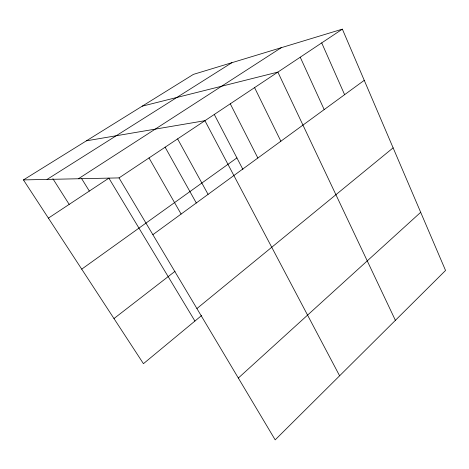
<?xml version="1.0" encoding="UTF-8"?>
<svg xmlns="http://www.w3.org/2000/svg" width="469" height="469" viewBox="0 0 469 469"><rect width="100%" height="100%" fill="white"/><g stroke="black" fill="none" stroke-linecap="round" stroke-linejoin="round"><path stroke-width="0.7" d="M238.334 378.043L420.687 212.316M201.676 315.461L143.444 363.68L23.45 179.914L193.41 74.378L342.364 29.142L445.55 270.461L275.18 439.858L119.032 177.903L23.45 179.914M196.91 308.555L393.122 147.852M113.973 318.551L175.025 271.317M152.876 234.676L364.249 80.334M81.717 269.153L236.909 157.906M119.032 177.903L342.364 29.142M48.401 218.126L108.878 178.15L194.922 321.054M78.405 178.759L281.242 47.703M47.07 179.416L231.915 62.682M142.195 106.176L277.871 72.103L395.39 320.333M86.402 140.823L204.924 120.691L339.603 375.804M52.868 178.701L69.183 204.384M81.706 178.736L89.333 191.071M149.013 157.936L181.104 214.063M165.07 147.108L196.323 203.018M177.61 138.883L208.078 194.365M214.292 114.483L242.907 169.426M230.279 103.801L257.856 158.018M254.573 87.621L280.867 141.222M300.236 57.206L324.185 109.588M321.716 42.896L344.604 94.679"/></g></svg>
